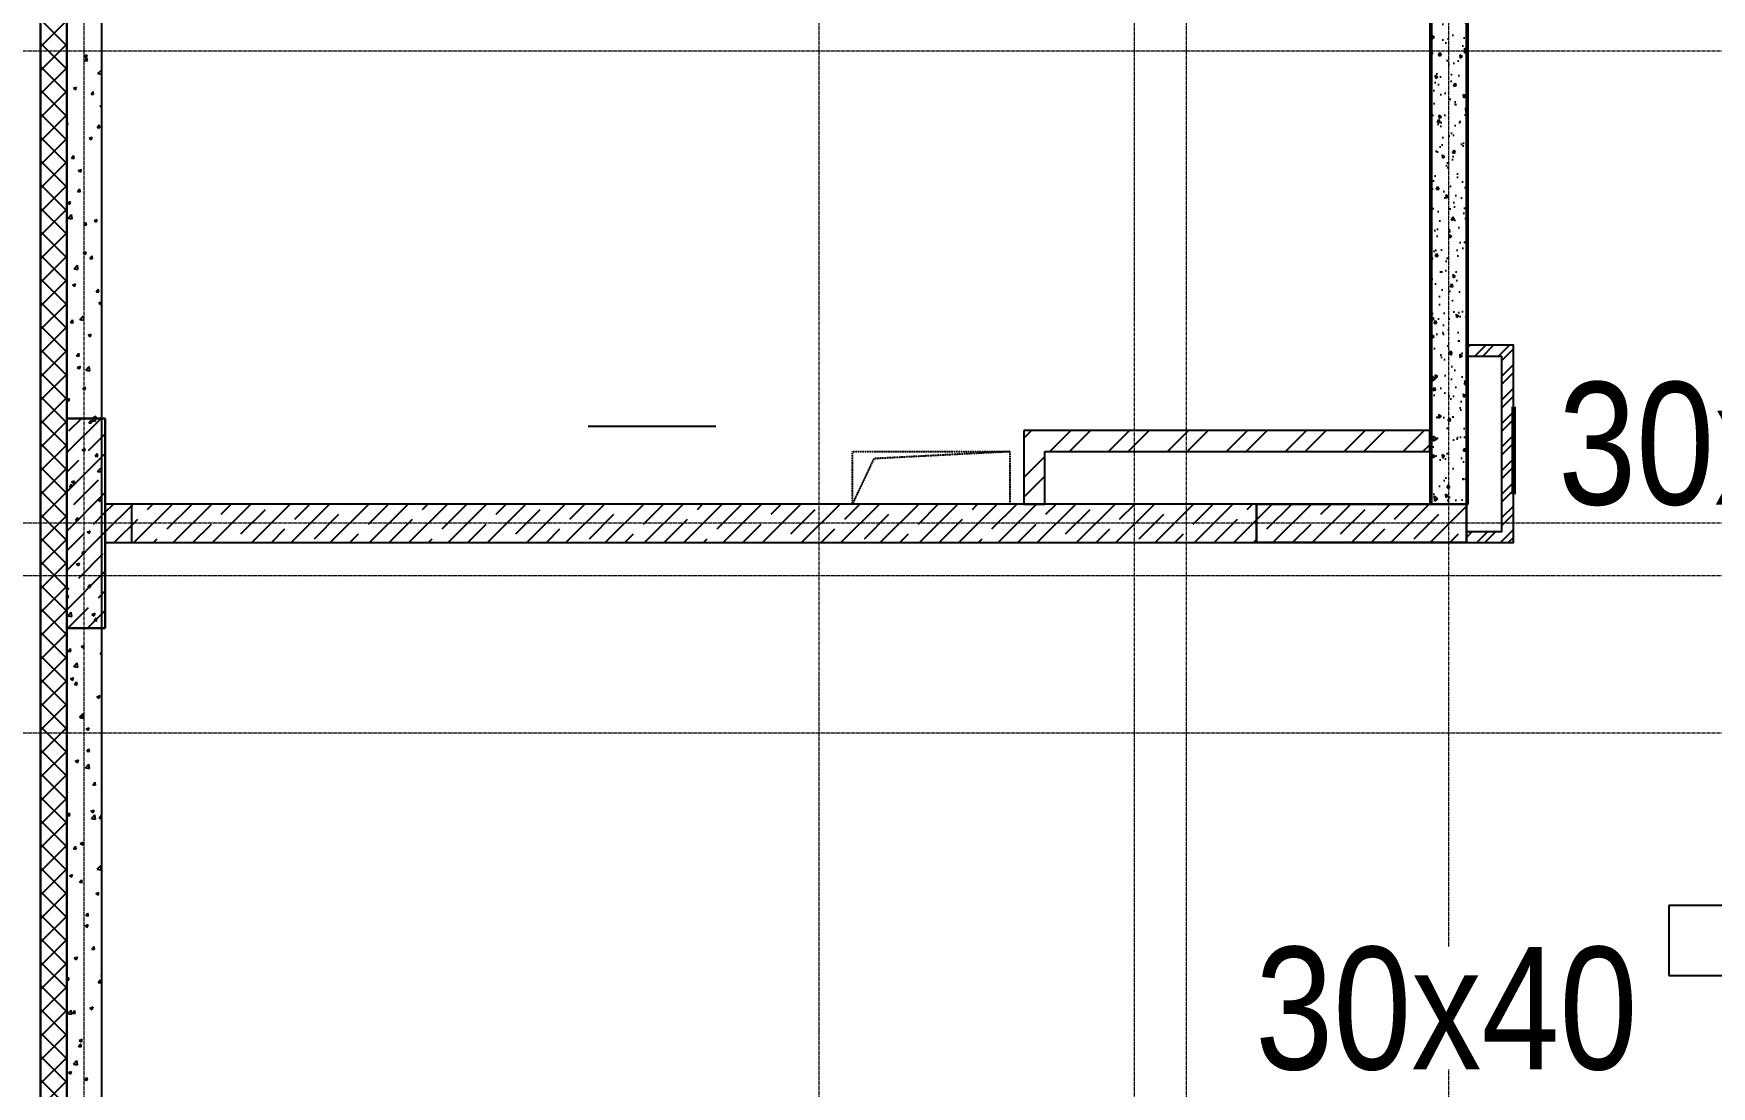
# Model space of a CAD drawing. Header units: millimetres. Extents: x -231292 to 573618, y -153144 to 564035.
# Drawn here: x 8613 to 18204, y 196547 to 202566 of the extents above; entities that cross this region are included whole.
import ezdxf

# ---------------------------------------------------------------- set-up
doc = ezdxf.new("R2010")
doc.units = ezdxf.units.MM
for name, pattern in [('CENTER2', [28.575, 19.05, -3.175, 3.175, -3.175]), ('HIDDEN', [9.525, 6.35, -3.175]), ('HIDDEN2', [4.7625, 3.175, -1.5875])]:
    doc.linetypes.add(name, pattern=pattern)
doc.layers.get('0').update_dxf_attribs({"color": 250})
for name, color, linetype, lineweight in [('11.10.2) люки', 30, 'Continuous', 60), ('A-AREA', 250, 'Continuous', 15), ('АР_Колонны', 250, 'Continuous', 35), ('АР_Стены ЖБ', 250, 'Continuous', 35), ('АР_Стены кирпич', 250, 'Continuous', 20), ('АР_Стены ПЕНОблок', 250, 'Continuous', 20), ('АР_Тонкая', 250, 'Continuous', 5), ('АР_Утеплитель', 250, 'Continuous', 0), ('АР_Штриховка', 250, 'Continuous', 0), ('РД_Оси_100', 250, 'Continuous', 0)]:
    doc.layers.add(name, color=color, linetype=linetype, lineweight=lineweight)
doc.styles.add('style1', font='ARIALN.TTF')

# ---------------------------------------------------------------- blocks, each defined once
blk = doc.blocks.new('оси_рен')
at = {"layer": 'РД_Оси_100', "color": 251, "linetype": 'CENTER2', "true_color": 0x636466}
for p, q in [((1195652.916, 135558.25), (1195652.916, 223268.25)), ((1199852.916, 135558.25), (1199852.916, 223268.25)), ((1225207.916, 151813.25), (1189697.958, 151813.25))]:
    blk.add_line(p, q, dxfattribs=at)
for points in [[(1201652.916, 223268.25), (1201652.916, 135558.25)], [(1201952.916, 135558.25), (1201952.916, 223268.25)], [(1203452.916, 135558.25), (1203452.916, 223268.25)], [(1225207.916, 149113.25), (1190197.958, 149113.25), (1189697.958, 149263.25)], [(1225207.916, 148813.25), (1190197.958, 148813.25), (1189697.958, 148663.25)], [(1225207.916, 147913.25), (1189697.958, 147913.25)]]:
    blk.add_lwpolyline(points, dxfattribs=at)

msp = doc.modelspace()

# ---------------------------------------------------------------- hatches: boundary and pattern name
h = msp.add_hatch()
h.set_pattern_fill('ANSI32', color=256, scale=10)
h.paths.add_polyline_path([(16803.243, 199718.908), (17005.712, 199718.908), (17005.712, 200720.364), (16803.243, 200720.364)], flags=17)
h.paths.add_polyline_path([(16803.243, 199656.253), (17072.236, 199656.253), (17072.236, 200784.729), (16803.243, 200784.729)])
at = {"layer": 'АР_Штриховка', "linetype": 'Continuous', "lineweight": 25, "true_color": 0x000000}
h = msp.add_hatch(dxfattribs=at)
h.set_pattern_fill('AR-CONC', color=18, angle=-315, style=0)
h.set_pattern_definition([(95, (-195344.93, 50353), (140.09465, 117.55338), [19.05, -209.55]), (40, (-195344.93, 50353), (-160.01845, 110.17673), [15.24, -167.64058]), (145.451445, (-195333.26, 50362.8), (-19.9238, 227.7301), [16.19001, -178.09024]), (91.1842, (-195380.85, 50388.92), (221.41024, 161.95341), [28.575, -314.325]), (141.63556, (-195362.4, 50402.42), (-7.08662, 342.82676), [24.28502, -267.1356]), (36.18415, (-195380.85, 50388.92), (-7.08662, 342.82676), [22.85997, -251.45973]), (66, (-195353.91, 50397.9), (179.51998, 34.89515), [19.05, -209.55]), (11, (-195353.91, 50397.9), (-86.53993, 173.94119), [15.24, -167.64]), (116.451445, (-195338.95, 50400.81), (92.98005, 208.83634), [16.19001, -178.08994]), (82.5, (-195344.934, 50353), (-57.605469, 61.973414), [0, -165.608, 0, -170.18, 0, -168.275]), (52.5, (-195344.93, 50353), (-23.589727, 118.087), [0, -97.028, 0, -161.798, 0, -64.135]), (12.5, (-195384.986, 50312.95), (99.927863, 91.826196), [0, -63.5, 0, -198.12, 0, -262.89]), (2.5, (-195402.95, 50294.99), (86.763904, 122.722393), [0, -82.55, 0, -131.572, 0, -186.69])])
h.paths.add_polyline_path([(16803.243, 203866.253), (16603.243, 203866.253), (16603.243, 200176.253), (16803.243, 200176.253)], flags=0)
h.paths.add_polyline_path([(16803.243, 200176.253), (16603.243, 200176.253), (16603.243, 199876.253), (16803.243, 199876.253)], flags=0)
h = msp.add_hatch(dxfattribs=at)
h.set_pattern_fill('ANSI32', color=18, scale=25, style=0)
h.set_pattern_definition([(45, (-195344.93, 50353), (-168.3798, 168.3798), []), (45, (-195232.68, 50353), (-168.3798, 168.3798), [])])
h.paths.add_polyline_path([(14273.243, 199876.253), (14393.243, 199876.253), (14393.243, 200176.253), (14273.243, 200296.253)], flags=0)
h = msp.add_hatch(dxfattribs=at)
h.set_pattern_fill('ANSI32', color=18, scale=25, style=0)
h.set_pattern_definition([(45, (-195344.93, 50353), (-168.3798, 168.3798), []), (45, (-195232.68, 50353), (-168.3798, 168.3798), [])])
h.paths.add_polyline_path([(14273.243, 200296.253), (14393.243, 200176.253), (16593.243, 200176.253), (16593.243, 200296.253)], flags=0)
h.paths.add_polyline_path([(16593.243, 200296.253), (16593.243, 200176.253)], flags=0)

# ---------------------------------------------------------------- linework, layer by layer
at = {"color": 18, "linetype": 'HIDDEN', "lineweight": 25, "ltscale": 0.07, "true_color": 0x000000}
for p, q in [((13293.243, 200176.253), (14193.243, 200176.253)), ((13293.243, 199876.253), (13293.243, 200176.253)), ((13293.243, 200176.253), (14193.243, 200176.253)), ((13293.243, 199876.253), (13293.243, 200176.253)), ((14193.243, 200176.253), (13416.162, 200135.858)), ((14193.243, 200176.253), (13416.162, 200135.858)), ((14193.243, 200176.253), (14193.243, 199876.253)), ((14193.243, 200176.253), (14193.243, 199876.253)), ((13416.162, 200135.858), (13293.243, 199876.253)), ((13416.162, 200135.858), (13293.243, 199876.253)), ((14193.243, 199876.253), (13293.243, 199876.253)), ((14193.243, 199876.253), (13293.243, 199876.253))]:
    msp.add_line(p, q, dxfattribs=at)
at = {"color": 18, "lineweight": 25, "true_color": 0x000000}
for p, q in [((18959.471, 197581.247), (17959.471, 197581.247)), ((17959.471, 197581.247), (17959.471, 197181.247)), ((17959.471, 197181.247), (18959.471, 197181.247))]:
    msp.add_line(p, q, dxfattribs=at)
for points in [[(16803.243, 199656.253), (17072.236, 199656.253), (17072.236, 200784.729), (16803.243, 200784.729)], [(16803.243, 199718.908), (17005.712, 199718.908), (17005.712, 200720.364), (16803.243, 200720.364)]]:
    msp.add_lwpolyline(points, close=True)
at = {"layer": '11.10.2) люки'}
msp.add_lwpolyline([(17072.236, 200432.843), (17072.236, 199932.843)], dxfattribs=at)
at = {"layer": 'A-AREA', "color": 18, "lineweight": 25, "true_color": 0x000000}
msp.add_line((11783.824, 200321.519), (12513.824, 200321.519), dxfattribs=at)
at = {"layer": 'АР_Колонны', "color": 18, "linetype": 'HIDDEN2', "lineweight": 25, "true_color": 0x000000}
for p, q in [((8803.243, 200366.253), (9023.243, 200366.253)), ((8803.243, 199166.253), (8803.243, 200366.253)), ((9023.243, 200366.253), (9023.243, 199166.253)), ((15603.243, 199876.253), (16803.243, 199876.253)), ((15603.243, 199656.253), (15603.243, 199876.253)), ((16803.243, 199876.253), (16803.243, 199656.253)), ((16803.243, 199656.253), (15603.243, 199656.253)), ((9023.243, 199166.253), (8803.243, 199166.253))]:
    msp.add_line(p, q, dxfattribs=at)
at = {"layer": 'АР_Колонны', "color": 18, "linetype": 'Continuous', "lineweight": 25, "true_color": 0x000000}
for p, q in [((9023.243, 200366.253), (8803.243, 200366.253)), ((8803.243, 200366.253), (8803.243, 199166.253)), ((9023.243, 200366.253), (8803.243, 200366.253)), ((8803.243, 200366.253), (8803.243, 199166.253)), ((9023.243, 199166.253), (9023.243, 200366.253)), ((9023.243, 199166.253), (9023.243, 200366.253)), ((15603.243, 199876.253), (15603.243, 199656.253)), ((16803.243, 199876.253), (15603.243, 199876.253)), ((16803.243, 199876.253), (15603.243, 199876.253)), ((15603.243, 199876.253), (15603.243, 199656.253)), ((16803.243, 199656.253), (16803.243, 199876.253)), ((16803.243, 199656.253), (16803.243, 199876.253)), ((15603.243, 199656.253), (16803.243, 199656.253)), ((15603.243, 199656.253), (16803.243, 199656.253)), ((8803.243, 199166.253), (9023.243, 199166.253)), ((8803.243, 199166.253), (9023.243, 199166.253))]:
    msp.add_line(p, q, dxfattribs=at)
at = {"layer": 'АР_Стены ЖБ', "color": 18, "linetype": 'Continuous', "lineweight": 25, "true_color": 0x000000}
for p, q in [((9023.243, 200366.253), (8803.243, 200366.253)), ((8803.243, 200366.253), (8803.243, 199166.253)), ((9023.243, 199166.253), (9023.243, 200366.253)), ((9023.243, 199876.253), (9023.243, 199656.253)), ((15603.24, 199876.253), (9023.243, 199876.253)), ((9173.243, 199876.253), (9173.243, 199656.253)), ((15603.24, 199656.253), (15603.24, 199876.253)), ((16803.243, 199876.253), (15603.243, 199876.253)), ((15603.243, 199876.253), (15603.243, 199656.253)), ((16803.243, 199656.253), (16803.243, 199876.253)), ((9023.243, 199656.253), (15603.24, 199656.253)), ((15603.243, 199656.253), (16803.243, 199656.253)), ((8803.243, 199166.253), (9023.243, 199166.253))]:
    msp.add_line(p, q, dxfattribs=at)
at = {"layer": 'АР_Стены кирпич', "color": 18, "linetype": 'Continuous', "lineweight": 25, "true_color": 0x000000}
for p, q in [((14273.243, 200296.253), (14273.243, 199876.253)), ((16593.243, 200296.253), (14273.243, 200296.253)), ((16593.243, 200176.253), (16593.243, 200296.253)), ((16593.243, 200296.253), (16593.243, 200296.253)), ((14393.243, 199876.253), (14393.243, 200176.253)), ((14393.243, 200176.253), (16593.243, 200176.253)), ((16593.243, 200176.253), (16593.243, 200176.253)), ((14273.243, 199876.253), (14393.243, 199876.253))]:
    msp.add_line(p, q, dxfattribs=at)
at = {"layer": 'АР_Стены ПЕНОблок', "color": 18, "linetype": 'Continuous', "lineweight": 25, "true_color": 0x000000}
for p, q in [((8803.243, 263866.253), (8803.243, 187666.253)), ((9003.243, 187666.253), (9003.243, 263866.253)), ((16603.243, 203866.253), (16603.243, 200176.253)), ((16803.243, 200176.253), (16803.243, 203866.253)), ((16603.243, 200176.253), (16603.243, 199876.253)), ((16803.243, 199876.253), (16803.243, 200176.253)), ((16603.243, 199876.253), (16803.243, 199876.253))]:
    msp.add_line(p, q, dxfattribs=at)
at = {"layer": 'АР_Тонкая', "color": 18, "linetype": 'Continuous', "lineweight": 25, "true_color": 0x000000}
for p, q in [((8653.243, 187666.253), (8653.243, 263866.253)), ((16593.243, 203866.253), (16593.243, 200296.253)), ((16603.243, 200176.253), (16603.243, 203866.253)), ((16803.243, 203866.253), (16803.243, 200176.253)), ((16813.243, 200176.253), (16813.243, 203866.253)), ((16593.243, 200296.253), (16593.243, 200296.253)), ((16593.243, 200296.253), (16593.243, 200176.253)), ((16593.243, 200176.253), (16593.243, 200176.253)), ((16593.243, 200176.253), (16593.243, 199876.253)), ((16603.243, 199876.253), (16603.243, 200176.253)), ((16803.243, 200176.253), (16803.243, 199876.253)), ((16813.243, 199876.253), (16813.243, 200176.253)), ((16593.243, 199876.253), (16603.243, 199876.253)), ((16803.243, 199876.253), (16813.243, 199876.253))]:
    msp.add_line(p, q, dxfattribs=at)
at = {"layer": 'АР_Утеплитель', "color": 18, "linetype": 'Continuous', "lineweight": 25, "true_color": 0x000000}
for p, q in [((8653.243, 263866.253), (8653.243, 187666.253)), ((8803.243, 187666.253), (8803.243, 263866.253))]:
    msp.add_line(p, q, dxfattribs=at)
at = {"layer": 'АР_Штриховка', "color": 18, "linetype": 'Continuous', "lineweight": 25, "true_color": 0x000000}
for p, q in [((8803.243, 202496.487), (8653.243, 202646.487)), ((8653.243, 202490.2), (8803.243, 202640.2)), ((8803.243, 202361.783), (8653.243, 202511.783)), ((8653.243, 202355.496), (8803.243, 202505.496)), ((8803.243, 202227.079), (8653.243, 202377.079)), ((8653.243, 202220.792), (8803.243, 202370.792)), ((8902.727, 202437.74), (8915.361, 202429.218)), ((8902.811, 202437.926), (8920.596, 202444.753)), ((8906.343, 202411.326), (8921.525, 202409.998)), ((8906.344, 202411.336), (8918.589, 202425.929)), ((8915.368, 202429.216), (8920.518, 202444.565)), ((8921.308, 202409.957), (8918.371, 202425.878)), ((8980.969, 202337.18), (9003.243, 202333.726)), ((8980.996, 202337.121), (9000.78, 202357.74)), ((9003.243, 202336.241), (9000.742, 202357.736)), ((8803.243, 202092.376), (8653.243, 202242.376)), ((8653.243, 202086.089), (8803.243, 202236.089)), ((8840.925, 202253.552), (8853.559, 202245.03)), ((8841.009, 202253.738), (8858.794, 202260.565)), ((8853.566, 202245.028), (8858.716, 202260.377)), ((8941.587, 202220.269), (8956.769, 202218.941)), ((8941.588, 202220.279), (8953.833, 202234.872)), ((8956.551, 202218.9), (8953.614, 202234.822)), ((8803.243, 201957.672), (8653.243, 202107.672)), ((8653.243, 201951.385), (8803.243, 202101.385)), ((8992.539, 202151.286), (9003.243, 202144.067)), ((8992.624, 202151.473), (9003.243, 202155.549)), ((8803.243, 202055.406), (8806.891, 202059.754)), ((8803.243, 202044.399), (8809.827, 202043.823)), ((8809.609, 202043.782), (8806.672, 202059.704)), ((8976.83, 202029.212), (8992.012, 202027.884)), ((8976.831, 202029.222), (8989.076, 202043.815)), ((8991.793, 202027.843), (8988.856, 202043.765)), ((8803.243, 201822.968), (8653.243, 201972.968)), ((8653.243, 201816.681), (8803.243, 201966.681)), ((8930.737, 201967.098), (8943.372, 201958.576)), ((8930.822, 201967.285), (8948.606, 201974.112)), ((8943.378, 201958.575), (8948.528, 201973.924)), ((8803.243, 201688.264), (8653.243, 201838.264)), ((8653.243, 201681.977), (8803.243, 201831.977)), ((8829.889, 201854.094), (8845.071, 201852.766)), ((8829.89, 201854.104), (8842.135, 201868.697)), ((8844.852, 201852.725), (8841.915, 201868.647)), ((8869.02, 201783.097), (8886.804, 201789.923)), ((8881.576, 201774.387), (8886.726, 201789.736)), ((8803.243, 201553.56), (8653.243, 201703.56)), ((8653.243, 201547.273), (8803.243, 201697.273)), ((8868.935, 201782.911), (8881.57, 201774.388)), ((8807.133, 201598.723), (8819.768, 201590.2)), ((8807.217, 201598.908), (8825.002, 201605.735)), ((8819.774, 201590.199), (8824.924, 201605.548)), ((8865.132, 201663.037), (8880.314, 201661.709)), ((8865.133, 201663.047), (8877.378, 201677.64)), ((8880.095, 201661.668), (8877.158, 201677.59)), ((8803.243, 201418.856), (8653.243, 201568.856)), ((8653.243, 201412.569), (8803.243, 201562.569)), ((8810.914, 201510.818), (8833.504, 201507.314)), ((8810.942, 201510.758), (8830.726, 201531.377)), ((8833.494, 201507.25), (8830.688, 201531.373)), ((8958.748, 201496.457), (8971.382, 201487.935)), ((8958.832, 201496.643), (8976.617, 201503.47)), ((8971.388, 201487.934), (8976.539, 201503.283)), ((8803.243, 201284.153), (8653.243, 201434.153)), ((8653.243, 201277.866), (8803.243, 201427.866)), ((8900.376, 201471.981), (8915.558, 201470.652)), ((8900.377, 201471.99), (8912.622, 201486.584)), ((8915.338, 201470.612), (8912.401, 201486.533)), ((8896.946, 201312.269), (8909.58, 201303.747)), ((8897.03, 201312.455), (8914.814, 201319.282)), ((8909.586, 201303.746), (8914.737, 201319.095)), ((8803.243, 201149.449), (8653.243, 201299.449)), ((8653.243, 201143.162), (8803.243, 201293.162)), ((8844.589, 201221.35), (8867.179, 201217.846)), ((8844.617, 201221.29), (8864.401, 201241.909)), ((8867.169, 201217.782), (8864.362, 201241.904)), ((8935.619, 201280.924), (8950.801, 201279.596)), ((8935.62, 201280.934), (8947.865, 201295.527)), ((8950.581, 201279.555), (8947.644, 201295.476)), ((8803.243, 201014.745), (8653.243, 201164.745)), ((8653.243, 201008.458), (8803.243, 201158.458)), ((8835.143, 201128.081), (8847.778, 201119.559)), ((8835.228, 201128.267), (8853.012, 201135.094)), ((8847.784, 201119.558), (8852.934, 201134.907)), ((8803.243, 200880.041), (8653.243, 201030.041)), ((8653.243, 200873.754), (8803.243, 201023.754)), ((8803.639, 201104.437), (8803.243, 201106.586)), ((8803.243, 201104.532), (8803.86, 201104.478)), ((8970.863, 201089.877), (8983.109, 201104.47)), ((8970.863, 201089.867), (8986.045, 201088.539)), ((8985.824, 201088.498), (8982.887, 201104.419)), ((8986.758, 201025.816), (8999.392, 201017.294)), ((8986.842, 201026.002), (9003.243, 201032.298)), ((8999.399, 201017.293), (9003.243, 201028.75)), ((8823.922, 200914.759), (8836.167, 200929.352)), ((8838.882, 200913.38), (8835.945, 200929.301)), ((8878.264, 200931.881), (8900.853, 200928.378)), ((8878.292, 200931.821), (8898.076, 200952.44)), ((8900.843, 200928.313), (8898.037, 200952.436)), ((8803.243, 200745.337), (8653.243, 200895.337)), ((8653.243, 200739.05), (8803.243, 200889.05)), ((8823.921, 200914.749), (8839.103, 200913.421)), ((8924.956, 200841.628), (8937.59, 200833.106)), ((8925.04, 200841.814), (8942.825, 200848.641)), ((8937.597, 200833.105), (8942.747, 200848.454)), ((8803.243, 200610.633), (8653.243, 200760.633)), ((8653.243, 200604.346), (8803.243, 200754.346)), ((8859.166, 200723.702), (8871.411, 200738.295)), ((8874.125, 200722.323), (8871.188, 200738.244)), ((8859.165, 200723.692), (8874.347, 200722.364)), ((8863.154, 200657.44), (8875.788, 200648.918)), ((8863.238, 200657.626), (8881.023, 200664.452)), ((8875.795, 200648.917), (8880.945, 200664.266)), ((8911.938, 200642.413), (8934.528, 200638.91)), ((8911.967, 200642.353), (8931.75, 200662.972)), ((8934.518, 200638.845), (8931.712, 200662.967)), ((8803.243, 200475.929), (8653.243, 200625.929)), ((8653.243, 200469.643), (8803.243, 200619.643)), ((8894.409, 200532.645), (8906.654, 200547.238)), ((8909.368, 200531.266), (8906.431, 200547.187)), ((8803.243, 200341.226), (8653.243, 200491.226)), ((8653.243, 200334.939), (8803.243, 200484.939)), ((8803.243, 200474.131), (8819.22, 200480.264)), ((8803.243, 200471.977), (8813.986, 200464.73)), ((8813.993, 200464.729), (8819.143, 200480.078)), ((8894.408, 200532.635), (8909.59, 200531.307)), ((8803.243, 200206.522), (8653.243, 200356.522)), ((8653.243, 200200.235), (8803.243, 200350.235)), ((8803.243, 200170.63), (8998.866, 200366.253)), ((8815.576, 200295.216), (8886.613, 200366.253)), ((8929.652, 200341.588), (8941.898, 200356.182)), ((8944.611, 200340.209), (8941.674, 200356.13)), ((8945.613, 200352.945), (8968.203, 200349.442)), ((8945.642, 200352.884), (8965.425, 200373.503)), ((8952.966, 200370.987), (8965.601, 200362.465)), ((8953.05, 200371.172), (8970.835, 200377.999)), ((8968.193, 200349.376), (8965.387, 200373.499)), ((8965.607, 200362.464), (8970.757, 200377.813)), ((8927.83, 200182.963), (9023.243, 200278.376)), ((8929.652, 200341.579), (8944.834, 200340.25)), ((8803.243, 200071.818), (8653.243, 200221.818)), ((8653.243, 200065.531), (8803.243, 200215.531)), ((8803.243, 199946.123), (9023.243, 200166.123)), ((8891.164, 200186.799), (8903.799, 200178.277)), ((8891.248, 200186.984), (8909.033, 200193.811)), ((8903.805, 200178.276), (8908.955, 200193.625)), ((8964.896, 200150.532), (8977.141, 200165.125)), ((8979.854, 200149.152), (8976.917, 200165.073)), ((8803.243, 199937.114), (8653.243, 200087.114)), ((8653.243, 199930.827), (8803.243, 200080.827)), ((8803.243, 200058.376), (8871.703, 200126.836)), ((8964.895, 200150.522), (8980.077, 200149.194)), ((8979.288, 200063.477), (9001.878, 200059.974)), ((8979.317, 200063.416), (8999.1, 200084.035)), ((9001.867, 200059.908), (8999.061, 200084.03)), ((8817.954, 199975.404), (8833.136, 199974.076)), ((8817.955, 199975.414), (8830.2, 199990.007)), ((8829.362, 200002.611), (8841.997, 199994.089)), ((8829.446, 200002.796), (8847.231, 200009.623)), ((8832.913, 199974.034), (8829.976, 199989.956)), ((8842.003, 199994.088), (8847.153, 200009.437)), ((8843.64, 199874.267), (8983.956, 200014.583)), ((9000.139, 199959.475), (9003.243, 199963.174)), ((8803.243, 199802.41), (8653.243, 199952.41)), ((8653.243, 199796.123), (8803.243, 199946.123)), ((8803.243, 199721.617), (9023.243, 199941.617)), ((8980.977, 199900.346), (8993.611, 199891.824)), ((8981.06, 199900.531), (8998.845, 199907.358)), ((8993.617, 199891.823), (8998.767, 199907.172)), ((9000.138, 199959.465), (9003.243, 199959.193)), ((9023.243, 199717.111), (9182.385, 199876.253)), ((9023.243, 199829.364), (9070.132, 199876.253)), ((9186.892, 199656.253), (9406.892, 199876.253)), ((9264.589, 199846.203), (9294.639, 199876.253)), ((9376.842, 199733.95), (9517.159, 199874.267)), ((9411.398, 199656.253), (9631.398, 199876.253)), ((9635.905, 199656.253), (9855.905, 199876.253)), ((9685.539, 199818.14), (9743.651, 199876.253)), ((9860.411, 199656.253), (10080.411, 199876.253)), ((10084.917, 199656.253), (10304.917, 199876.253)), ((10106.488, 199790.077), (10192.664, 199876.253)), ((10309.424, 199656.253), (10529.424, 199876.253)), ((10415.185, 199874.267), (10417.171, 199876.253)), ((10527.438, 199762.014), (10641.677, 199876.253)), ((10533.93, 199656.253), (10753.93, 199876.253)), ((10758.437, 199656.253), (10978.437, 199876.253)), ((10836.134, 199846.203), (10866.183, 199876.253)), ((10948.387, 199733.95), (11088.704, 199874.267)), ((10982.943, 199656.253), (11202.943, 199876.253)), ((11207.449, 199656.253), (11427.449, 199876.253)), ((11257.084, 199818.14), (11315.196, 199876.253)), ((11431.956, 199656.253), (11651.956, 199876.253)), ((11656.462, 199656.253), (11876.462, 199876.253)), ((11678.033, 199790.077), (11764.209, 199876.253)), ((11880.969, 199656.253), (12100.969, 199876.253)), ((11986.729, 199874.267), (11988.715, 199876.253)), ((12098.983, 199762.014), (12213.222, 199876.253)), ((12105.475, 199656.253), (12325.475, 199876.253)), ((12329.981, 199656.253), (12549.981, 199876.253)), ((12407.679, 199846.203), (12437.728, 199876.253)), ((12519.932, 199733.95), (12660.249, 199874.267)), ((12554.488, 199656.253), (12774.488, 199876.253)), ((12778.994, 199656.253), (12998.994, 199876.253)), ((12828.628, 199818.14), (12886.741, 199876.253)), ((13003.501, 199656.253), (13223.501, 199876.253)), ((13228.007, 199656.253), (13448.007, 199876.253)), ((13249.578, 199790.077), (13335.754, 199876.253)), ((13452.513, 199656.253), (13672.513, 199876.253)), ((13558.274, 199874.267), (13560.26, 199876.253)), ((13670.527, 199762.014), (13784.767, 199876.253)), ((13677.02, 199656.253), (13897.02, 199876.253)), ((13901.526, 199656.253), (14121.526, 199876.253)), ((13979.224, 199846.203), (14009.273, 199876.253)), ((14091.477, 199733.95), (14231.793, 199874.267)), ((14126.033, 199656.253), (14346.033, 199876.253)), ((14350.539, 199656.253), (14570.539, 199876.253)), ((14400.173, 199818.14), (14458.286, 199876.253)), ((14575.045, 199656.253), (14795.045, 199876.253)), ((14799.552, 199656.253), (15019.552, 199876.253)), ((14821.123, 199790.077), (14907.299, 199876.253)), ((15024.058, 199656.253), (15244.058, 199876.253)), ((15129.819, 199874.267), (15131.805, 199876.253)), ((15242.072, 199762.014), (15356.311, 199876.253)), ((15248.565, 199656.253), (15468.565, 199876.253)), ((15550.768, 199846.203), (15580.818, 199876.253)), ((15603.243, 199786.425), (15693.071, 199876.253)), ((15663.022, 199733.95), (15803.338, 199874.267)), ((15697.577, 199656.253), (15917.577, 199876.253)), ((15922.084, 199656.253), (16142.084, 199876.253)), ((15971.718, 199818.14), (16029.831, 199876.253)), ((16146.59, 199656.253), (16366.59, 199876.253)), ((16371.097, 199656.253), (16591.097, 199876.253)), ((16392.668, 199790.077), (16478.843, 199876.253)), ((16701.364, 199874.267), (16703.35, 199876.253)), ((8803.243, 199667.706), (8653.243, 199817.706)), ((8653.243, 199661.419), (8803.243, 199811.419)), ((8853.197, 199784.347), (8868.379, 199783.019)), ((8853.198, 199784.357), (8865.443, 199798.95)), ((8868.155, 199782.977), (8865.219, 199798.899)), ((8955.893, 199762.014), (9023.243, 199829.364)), ((9074.639, 199656.253), (9208.463, 199790.077)), ((9797.792, 199705.887), (9938.108, 199846.203)), ((10218.741, 199677.824), (10359.058, 199818.14)), ((10646.183, 199656.253), (10780.007, 199790.077)), ((11369.337, 199705.887), (11509.653, 199846.203)), ((11790.286, 199677.824), (11930.603, 199818.14)), ((12217.728, 199656.253), (12351.552, 199790.077)), ((12940.882, 199705.887), (13081.198, 199846.203)), ((13361.831, 199677.824), (13502.148, 199818.14)), ((13789.273, 199656.253), (13923.097, 199790.077)), ((14512.426, 199705.887), (14652.743, 199846.203)), ((14933.376, 199677.824), (15073.692, 199818.14)), ((15360.818, 199656.253), (15494.642, 199790.077)), ((15473.071, 199656.253), (15603.24, 199786.422)), ((16083.971, 199705.887), (16224.288, 199846.203)), ((16504.921, 199677.824), (16645.237, 199818.14)), ((16595.603, 199656.253), (16803.243, 199863.893)), ((8803.243, 199533.003), (8653.243, 199683.003)), ((8653.243, 199526.716), (8803.243, 199676.716)), ((8803.243, 199497.111), (9023.243, 199717.111)), ((8803.243, 199609.364), (8899.766, 199705.887)), ((8919.174, 199716.158), (8931.809, 199707.636)), ((8919.258, 199716.343), (8937.043, 199723.17)), ((8931.815, 199707.635), (8936.965, 199722.984)), ((9299.145, 199656.253), (9320.716, 199677.824)), ((9523.651, 199656.253), (9629.412, 199762.014)), ((9972.664, 199656.253), (10050.362, 199733.95)), ((10421.677, 199656.253), (10471.311, 199705.887)), ((10870.69, 199656.253), (10892.261, 199677.824)), ((11095.196, 199656.253), (11200.957, 199762.014)), ((11544.209, 199656.253), (11621.906, 199733.95)), ((11993.222, 199656.253), (12042.856, 199705.887)), ((12442.235, 199656.253), (12463.805, 199677.824)), ((12666.741, 199656.253), (12772.502, 199762.014)), ((13115.754, 199656.253), (13193.451, 199733.95)), ((13564.767, 199656.253), (13614.401, 199705.887)), ((14013.779, 199656.253), (14035.35, 199677.824)), ((14238.286, 199656.253), (14344.047, 199762.014)), ((14687.299, 199656.253), (14764.996, 199733.95)), ((15136.311, 199656.253), (15185.946, 199705.887)), ((15603.243, 199674.172), (15606.895, 199677.824)), ((15809.831, 199656.253), (15915.591, 199762.014)), ((16258.843, 199656.253), (16336.541, 199733.95)), ((16707.856, 199656.253), (16757.49, 199705.887)), ((8871.703, 199453.317), (9012.02, 199593.634)), ((8888.441, 199593.3), (8900.687, 199607.893)), ((8888.441, 199593.29), (8903.623, 199591.962)), ((8903.398, 199591.92), (8900.461, 199607.842)), ((15585.324, 199656.253), (15603.24, 199674.169)), ((8803.243, 199398.299), (8653.243, 199548.299)), ((8653.243, 199392.012), (8803.243, 199542.012)), ((8803.243, 199272.604), (9023.243, 199492.604)), ((8857.372, 199531.97), (8870.007, 199523.448)), ((8857.456, 199532.155), (8875.241, 199538.982)), ((8870.013, 199523.447), (8875.163, 199538.796)), ((8803.243, 199263.595), (8653.243, 199413.595)), ((8653.243, 199257.308), (8803.243, 199407.308)), ((8803.243, 199384.857), (8815.576, 199397.191)), ((8923.684, 199402.234), (8938.866, 199400.905)), ((8923.685, 199402.243), (8935.93, 199416.836)), ((8938.641, 199400.864), (8935.704, 199416.785)), ((8803.243, 199350.88), (8813.439, 199354.793)), ((8803.243, 199342.607), (8808.205, 199339.26)), ((8808.211, 199339.259), (8813.361, 199354.608)), ((8983.956, 199341.064), (9023.243, 199380.351)), ((8803.243, 199128.891), (8653.243, 199278.891)), ((8653.243, 199122.604), (8803.243, 199272.604)), ((8809.145, 199166.253), (8927.83, 199284.937)), ((8809.233, 199237.115), (8831.823, 199233.611)), ((8809.262, 199237.053), (8829.046, 199257.672)), ((8831.813, 199233.545), (8829.007, 199257.667)), ((8921.398, 199166.253), (9023.243, 199268.098)), ((8947.185, 199245.517), (8959.819, 199236.995)), ((8947.268, 199245.701), (8965.053, 199252.528)), ((8958.927, 199211.177), (8974.109, 199209.848)), ((8958.928, 199211.186), (8971.173, 199225.78)), ((8959.825, 199236.993), (8964.976, 199252.342)), ((8973.884, 199209.807), (8970.947, 199225.728)), ((8803.243, 198994.187), (8653.243, 199144.187)), ((8653.243, 198987.9), (8803.243, 199137.9)), ((8803.243, 198859.483), (8653.243, 199009.483)), ((8653.243, 198853.196), (8803.243, 199003.196)), ((8811.986, 199036.059), (8827.168, 199034.731)), ((8811.987, 199036.069), (8824.232, 199050.662)), ((8826.943, 199034.689), (8824.006, 199050.61)), ((8885.383, 199061.329), (8898.017, 199052.807)), ((8885.466, 199061.513), (8903.251, 199068.34)), ((8898.023, 199052.805), (8903.174, 199068.154)), ((8994.171, 199020.12), (9003.243, 199019.326)), ((8994.172, 199020.13), (9003.243, 199030.94)), ((8842.908, 198947.647), (8865.498, 198944.143)), ((8842.937, 198947.584), (8862.721, 198968.203)), ((8865.487, 198944.076), (8862.681, 198968.199)), ((8803.243, 198724.78), (8653.243, 198874.78)), ((8653.243, 198718.493), (8803.243, 198868.493)), ((8823.581, 198877.141), (8836.215, 198868.619)), ((8823.664, 198877.325), (8841.449, 198884.152)), ((8836.221, 198868.618), (8841.372, 198883.967)), ((8847.23, 198845.012), (8859.476, 198859.605)), ((8847.23, 198845.002), (8862.412, 198843.674)), ((8862.186, 198843.632), (8859.249, 198859.553)), ((8803.243, 198590.076), (8653.243, 198740.076)), ((8653.243, 198583.789), (8803.243, 198733.789)), ((8975.195, 198774.876), (8987.83, 198766.354)), ((8975.279, 198775.06), (8993.063, 198781.887)), ((8987.836, 198766.352), (8992.986, 198781.701)), ((8876.583, 198658.178), (8899.173, 198654.675)), ((8876.612, 198658.116), (8896.396, 198678.735)), ((8882.473, 198653.945), (8897.655, 198652.617)), ((8882.474, 198653.955), (8894.719, 198668.548)), ((8897.428, 198652.575), (8894.492, 198668.496)), ((8899.162, 198654.608), (8896.356, 198678.73)), ((8803.243, 198455.372), (8653.243, 198605.372)), ((8653.243, 198449.085), (8803.243, 198599.085)), ((8913.393, 198590.688), (8926.028, 198582.166)), ((8913.477, 198590.872), (8931.261, 198597.699)), ((8926.034, 198582.164), (8931.184, 198597.513)), ((8803.243, 198320.668), (8653.243, 198470.668)), ((8653.243, 198314.381), (8803.243, 198464.381)), ((8917.716, 198462.888), (8932.898, 198461.56)), ((8917.717, 198462.898), (8929.962, 198477.491)), ((8932.671, 198461.518), (8929.734, 198477.439)), ((8803.243, 198185.964), (8653.243, 198335.964)), ((8851.591, 198406.5), (8864.226, 198397.978)), ((8851.674, 198406.684), (8869.459, 198413.511)), ((8864.232, 198397.976), (8869.382, 198413.325)), ((8910.257, 198368.71), (8932.847, 198365.207)), ((8910.287, 198368.648), (8930.071, 198389.266)), ((8932.837, 198365.139), (8930.031, 198389.262)), ((8653.243, 198179.677), (8803.243, 198329.677)), ((8952.96, 198271.832), (8968.142, 198270.503)), ((8952.961, 198271.841), (8965.206, 198286.435)), ((8967.914, 198270.461), (8964.977, 198286.382)), ((9003.205, 198304.235), (9003.243, 198304.209)), ((8803.243, 198051.26), (8653.243, 198201.26)), ((8653.243, 198044.973), (8803.243, 198194.973)), ((8803.243, 198227.628), (8807.657, 198229.322)), ((8803.243, 198216.212), (8807.58, 198229.137)), ((8803.243, 197916.556), (8653.243, 198066.556)), ((8653.243, 197910.27), (8803.243, 198060.27)), ((8806.019, 198096.714), (8821.201, 198095.386)), ((8806.02, 198096.724), (8818.265, 198111.317)), ((8820.973, 198095.343), (8818.036, 198111.265)), ((8941.403, 198120.047), (8954.038, 198111.525)), ((8941.487, 198120.23), (8959.271, 198127.057)), ((8943.932, 198079.242), (8966.522, 198075.739)), ((8943.962, 198079.179), (8963.746, 198099.798)), ((8954.044, 198111.523), (8959.194, 198126.872)), ((8966.512, 198075.671), (8963.705, 198099.793)), ((8988.203, 198080.775), (9003.243, 198079.459)), ((8988.204, 198080.785), (9000.449, 198095.378)), ((9003.157, 198079.404), (9000.22, 198095.325)), ((8803.243, 197781.853), (8653.243, 197931.853)), ((8653.243, 197775.566), (8803.243, 197925.566)), ((8841.262, 197905.657), (8856.444, 197904.329)), ((8841.263, 197905.667), (8853.508, 197920.26)), ((8856.216, 197904.286), (8853.279, 197920.208)), ((8879.601, 197935.859), (8892.236, 197927.337)), ((8879.685, 197936.042), (8897.469, 197942.869)), ((8892.242, 197927.335), (8897.392, 197942.684)), ((8803.243, 197647.149), (8653.243, 197797.149)), ((8653.243, 197640.862), (8803.243, 197790.862)), ((8817.883, 197751.854), (8835.667, 197758.681)), ((8830.44, 197743.147), (8835.59, 197758.496)), ((8977.607, 197789.774), (9000.197, 197786.27)), ((8977.637, 197789.711), (8997.421, 197810.329)), ((9000.186, 197786.202), (8997.38, 197810.325)), ((8803.243, 197512.445), (8653.243, 197662.445)), ((8817.799, 197751.671), (8830.434, 197743.149)), ((8876.505, 197714.6), (8891.687, 197713.272)), ((8876.506, 197714.61), (8888.751, 197729.203)), ((8891.459, 197713.229), (8888.522, 197729.151)), ((8653.243, 197506.158), (8803.243, 197656.158)), ((8969.414, 197649.406), (8982.048, 197640.883)), ((8969.497, 197649.589), (8987.282, 197656.416)), ((8982.054, 197640.882), (8987.204, 197656.231)), ((8803.243, 197377.741), (8653.243, 197527.741)), ((8653.243, 197371.454), (8803.243, 197521.454)), ((8907.695, 197465.401), (8925.48, 197472.228)), ((8911.749, 197523.543), (8926.931, 197522.215)), ((8911.75, 197523.553), (8923.995, 197538.146)), ((8920.252, 197456.694), (8925.402, 197472.043)), ((8926.702, 197522.172), (8923.765, 197538.094)), ((8803.243, 197243.037), (8653.243, 197393.037)), ((8653.243, 197236.75), (8803.243, 197386.75)), ((8907.612, 197465.218), (8920.246, 197456.695)), ((8845.81, 197281.03), (8858.444, 197272.508)), ((8845.893, 197281.213), (8863.677, 197288.04)), ((8858.45, 197272.506), (8863.6, 197287.855)), ((8946.992, 197332.486), (8962.174, 197331.158)), ((8946.993, 197332.496), (8959.238, 197347.089)), ((8961.944, 197331.115), (8959.008, 197347.037)), ((8803.243, 197108.333), (8653.243, 197258.333)), ((8653.243, 197102.046), (8803.243, 197252.046)), ((8997.507, 197178.948), (9003.243, 197181.149)), ((8803.243, 196973.63), (8653.243, 197123.63)), ((8653.243, 196967.343), (8803.243, 197117.343)), ((8803.243, 197161.181), (8812.297, 197171.972)), ((8803.243, 197157.089), (8815.233, 197156.04)), ((8815.003, 197155.998), (8812.066, 197171.919)), ((8982.236, 197141.43), (8997.418, 197140.101)), ((8982.237, 197141.439), (8994.482, 197156.033)), ((8997.187, 197140.059), (8994.25, 197155.98)), ((8997.424, 197178.764), (9003.243, 197174.84)), ((8803.243, 196838.926), (8653.243, 196988.926)), ((8935.622, 196994.576), (8948.257, 196986.054)), ((8935.705, 196994.759), (8953.49, 197001.586)), ((8948.263, 196986.053), (8953.413, 197001.402)), ((8653.243, 196832.639), (8803.243, 196982.639)), ((8807.552, 196963.412), (8830.142, 196959.908)), ((8807.583, 196963.348), (8827.366, 196983.966)), ((8830.132, 196959.839), (8827.325, 196983.962)), ((8835.295, 196966.322), (8847.54, 196980.915)), ((8835.295, 196966.312), (8850.477, 196964.984)), ((8850.246, 196964.941), (8847.309, 196980.862)), ((8803.243, 196704.222), (8653.243, 196854.222)), ((8653.243, 196697.935), (8803.243, 196847.935)), ((8873.82, 196810.388), (8886.455, 196801.866)), ((8873.903, 196810.571), (8891.688, 196817.398)), ((8886.461, 196801.865), (8891.611, 196817.214)), ((8803.243, 196569.518), (8653.243, 196719.518)), ((8653.243, 196563.231), (8803.243, 196713.231)), ((8870.538, 196775.255), (8885.72, 196773.927)), ((8870.539, 196775.265), (8882.784, 196789.858)), ((8885.489, 196773.884), (8882.552, 196789.805)), ((8812.018, 196626.201), (8824.653, 196617.678)), ((8812.101, 196626.383), (8829.886, 196633.21)), ((8824.658, 196617.677), (8829.809, 196633.026)), ((8841.227, 196673.943), (8863.817, 196670.44)), ((8841.257, 196673.879), (8861.041, 196694.498)), ((8863.806, 196670.371), (8861, 196694.493)), ((8803.243, 196434.814), (8653.243, 196584.814)), ((8653.243, 196428.527), (8803.243, 196578.527)), ((8905.781, 196584.198), (8920.963, 196582.87)), ((8905.782, 196584.208), (8918.027, 196598.801)), ((8920.732, 196582.827), (8917.795, 196598.748))]:
    msp.add_line(p, q, dxfattribs=at)

# ---------------------------------------------------------------- block references
at = {"rotation": 359.999868838025}
msp.add_blockref('оси_рен', (-1186750.035, 50655.808), dxfattribs=at)

# ---------------------------------------------------------------- next in the draw order: texts
at = {"layer": '11.10.2) люки', "color": 176, "true_color": 0x00008a, "char_height": 700, "width": 1668.44707, "attachment_point": 1, "line_spacing_factor": 0.3, "style": 'style1', "bg_fill": 3, "box_fill_scale": 1, "bg_fill_color": 256, "bg_fill_transparency": 0}
for s, insert in [('\\pxsm1;30х80', (17327.779, 200573.701)), ('\\pxsm1;30х40', (15596.258, 197344.597))]:
    msp.add_mtext(s, dxfattribs=dict(at, insert=insert))

doc.saveas('drawing.dxf')
